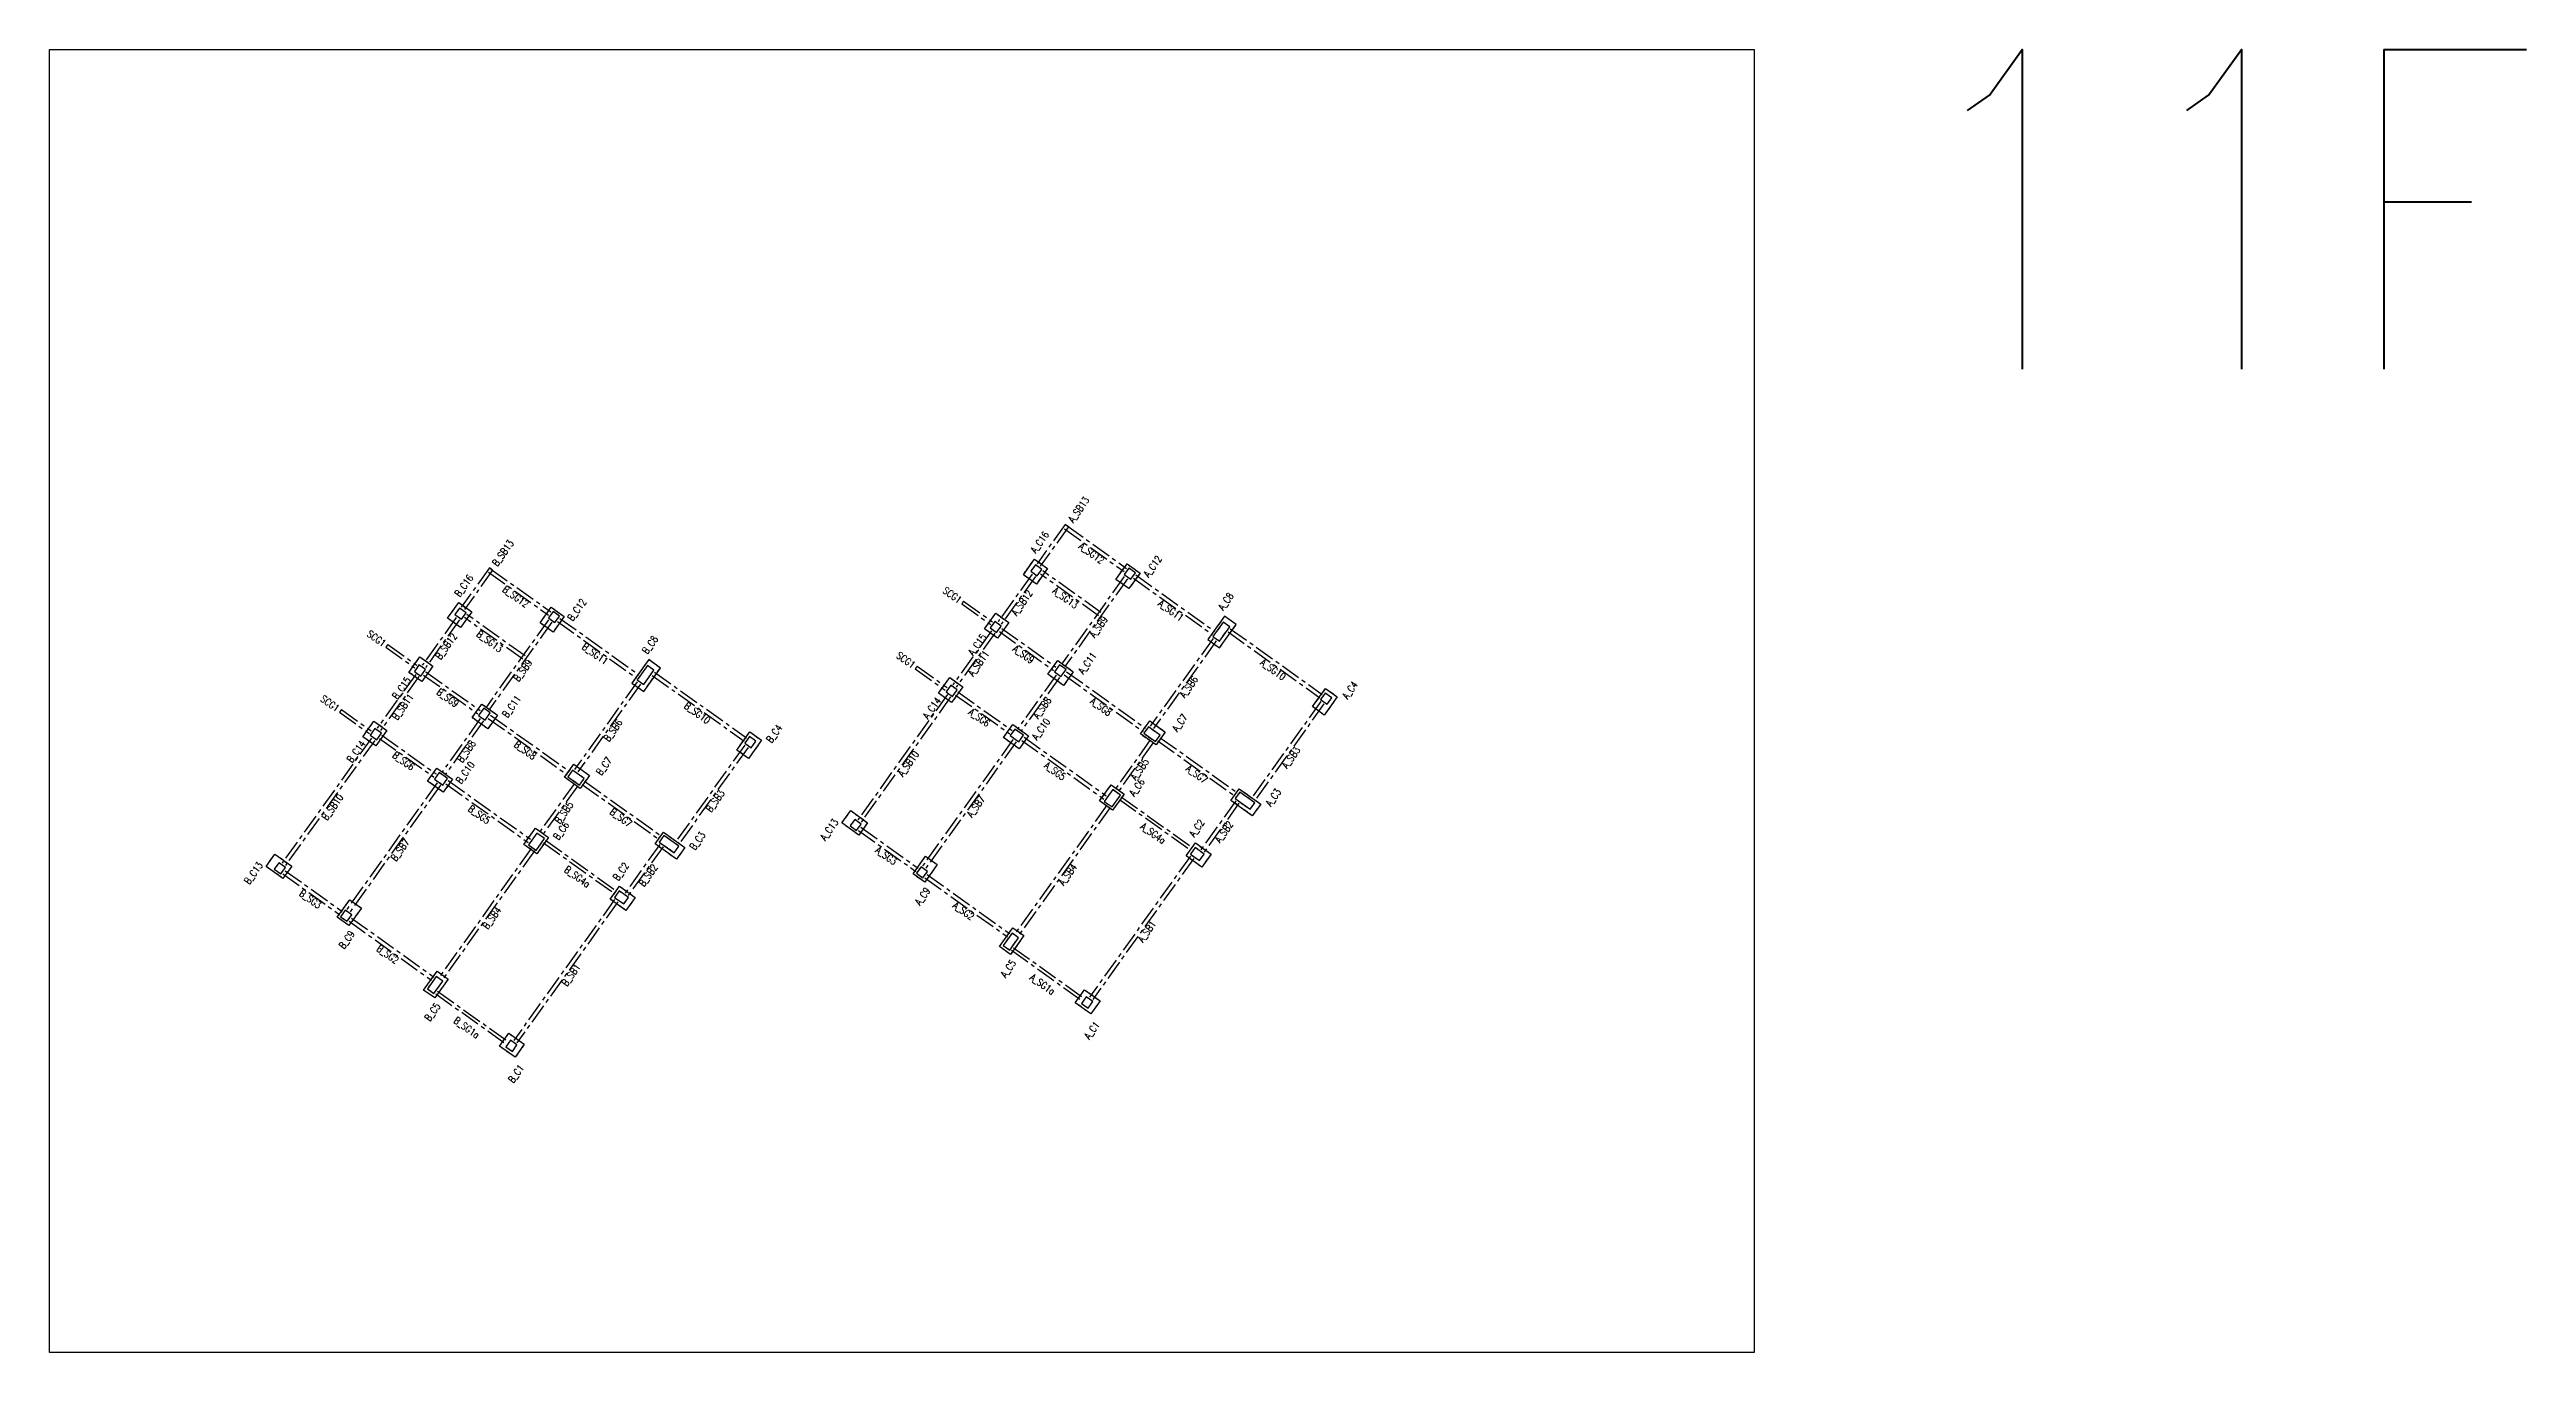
# Model space of a CAD drawing. Header units: millimetres. Extents: x 39613 to 69886, y 27475 to 191272.
# Drawn here: x 50002 to 65498, y 128184 to 136340 of the extents above; entities that cross this region are included whole.
import ezdxf
from ezdxf.enums import TextEntityAlignment as Align

# ---------------------------------------------------------------- set-up
doc = ezdxf.new("R2010")
doc.units = ezdxf.units.MM
doc.header["$LTSCALE"] = 100
doc.header["$MEASUREMENT"] = 0
doc.linetypes.add('CENTER', pattern=[2, 1.25, -0.25, 0.25, -0.25])
doc.linetypes.add('HIDDEN', pattern=[0.375, 0.25, -0.125])
for name, color, linetype in [('TC-COLUMN', 1, 'Continuous'), ('TC-TB', 2, 'Continuous'), ('TC-TC', 4, 'Continuous'), ('TC-虛柱', 4, 'HIDDEN'), ('TC-虛鋼柱', 4, 'HIDDEN'), ('TC-鋼柱', 11, 'Continuous'), ('TC-鋼粱', 183, 'CENTER')]:
    doc.layers.add(name, color=color, linetype=linetype)
doc.styles.get("Standard").update_dxf_attribs({"font": 'txt.shx', "width": 0.8, "bigfont": 'ae.shx'})

msp = doc.modelspace()

# ---------------------------------------------------------------- linework, layer by layer
at = {"layer": 'Defpoints'}
msp.add_lwpolyline([(60666.19, 136339.6), (60666.19, 128184.24), (50001.56, 128184.24), (50001.56, 136339.6)], close=True, dxfattribs=at)
at = {"layer": 'TC-COLUMN'}
for points in [[(56093.92, 133052.35), (56163.71, 133149.97), (56245.06, 133091.81), (56175.27, 132994.19)], [(56672.69, 133023.31), (56742.48, 133120.93), (56823.83, 133062.78), (56754.04, 132965.16)], [(52491.47, 132780.46), (52561.26, 132878.08), (52642.61, 132819.92), (52572.82, 132722.3)], [(53070.24, 132751.42), (53140.03, 132849.04), (53221.38, 132790.89), (53151.59, 132693.27)], [(55851.47, 132713.2), (55921.26, 132810.83), (56002.61, 132752.67), (55932.82, 132655.05)], [(57247.88, 132646.1), (57321.1, 132593.76), (57425.77, 132740.2), (57352.55, 132792.54)], [(52249.02, 132441.32), (52318.81, 132538.94), (52400.16, 132480.78), (52330.37, 132383.16)], [(53645.43, 132374.21), (53718.65, 132321.87), (53823.32, 132468.31), (53750.11, 132520.65)], [(56309.02, 132514.98), (56406.64, 132445.19), (56345.58, 132359.77), (56247.96, 132429.56)], [(55563.57, 132310.47), (55633.36, 132408.09), (55714.71, 132349.94), (55644.92, 132252.31)], [(57903.64, 132226.49), (57985.05, 132340.38), (58058.27, 132288.04), (57976.85, 132174.15)], [(52706.57, 132243.09), (52804.19, 132173.3), (52743.13, 132087.88), (52645.51, 132157.67)], [(51961.12, 132038.58), (52030.91, 132136.2), (52112.26, 132078.05), (52042.47, 131980.42)], [(54301.19, 131954.6), (54382.6, 132068.49), (54455.82, 132016.15), (54374.4, 131902.26)], [(56027.82, 132113.88), (56125.44, 132044.09), (56067.29, 131962.74), (55969.67, 132032.53)], [(56884.4, 132137.67), (56982.02, 132067.88), (56923.87, 131986.53), (56826.25, 132056.32)], [(52425.37, 131841.99), (52522.99, 131772.2), (52464.84, 131690.85), (52367.22, 131760.64)], [(53281.95, 131865.78), (53379.57, 131795.99), (53321.42, 131714.64), (53223.8, 131784.43)], [(56571.38, 131636.18), (56644.08, 131737.87), (56725.43, 131679.71), (56652.73, 131578.03)], [(55013.82, 131575.84), (55119.57, 131500.24), (55064.33, 131422.96), (54958.57, 131498.56)], [(57392.25, 131639.57), (57444.59, 131712.79), (57578.81, 131616.83), (57526.47, 131543.62)], [(52968.93, 131364.29), (53041.63, 131465.98), (53122.98, 131407.82), (53050.28, 131306.14)], [(53789.8, 131367.68), (53842.14, 131440.9), (53976.36, 131344.94), (53924.02, 131271.73)], [(51411.37, 131303.95), (51517.13, 131228.35), (51461.88, 131151.07), (51356.12, 131226.67)], [(55476.93, 131128), (55403.71, 131180.34), (55482.22, 131290.16), (55555.44, 131237.82)], [(57210, 131222.67), (57112.38, 131292.46), (57170.54, 131373.81), (57268.16, 131304.02)], [(53607.55, 130950.78), (53509.93, 131020.57), (53568.09, 131101.92), (53665.71, 131032.13)], [(51874.48, 130856.11), (51801.26, 130908.45), (51879.77, 131018.27), (51952.99, 130965.93)], [(55944.45, 130724.81), (56028.78, 130842.77), (56097.93, 130793.34), (56013.6, 130675.38)], [(52342, 130452.92), (52426.33, 130570.88), (52495.48, 130521.45), (52411.15, 130403.49)], [(56516.28, 130303.74), (56418.66, 130373.52), (56476.81, 130454.87), (56574.43, 130385.09)], [(52913.83, 130031.85), (52816.21, 130101.63), (52874.36, 130182.98), (52971.99, 130113.2)]]:
    msp.add_lwpolyline(points, close=True, dxfattribs=at)
at = {"layer": 'TC-虛柱'}
for points in [[(56093.92, 133052.35), (56163.71, 133149.97), (56245.06, 133091.81), (56175.27, 132994.19)], [(56672.69, 133023.31), (56742.48, 133120.93), (56823.83, 133062.78), (56754.04, 132965.16)], [(52491.47, 132780.46), (52561.26, 132878.08), (52642.61, 132819.92), (52572.82, 132722.3)], [(53070.24, 132751.42), (53140.03, 132849.04), (53221.38, 132790.89), (53151.59, 132693.27)], [(55851.47, 132713.2), (55921.26, 132810.83), (56002.61, 132752.67), (55932.82, 132655.05)], [(57247.88, 132646.1), (57321.1, 132593.76), (57425.77, 132740.2), (57352.55, 132792.54)], [(52249.02, 132441.32), (52318.81, 132538.94), (52400.16, 132480.78), (52330.37, 132383.16)], [(53645.43, 132374.21), (53718.65, 132321.87), (53823.32, 132468.31), (53750.11, 132520.65)], [(56309.02, 132514.98), (56406.64, 132445.19), (56345.58, 132359.77), (56247.96, 132429.56)], [(55563.57, 132310.47), (55633.36, 132408.09), (55714.71, 132349.94), (55644.92, 132252.31)], [(57903.64, 132226.49), (57985.05, 132340.38), (58058.27, 132288.04), (57976.85, 132174.15)], [(52706.57, 132243.09), (52804.19, 132173.3), (52743.13, 132087.88), (52645.51, 132157.67)], [(51961.12, 132038.58), (52030.91, 132136.2), (52112.26, 132078.05), (52042.47, 131980.42)], [(54301.19, 131954.6), (54382.6, 132068.49), (54455.82, 132016.15), (54374.4, 131902.26)], [(56027.82, 132113.88), (56125.44, 132044.09), (56067.29, 131962.74), (55969.67, 132032.53)], [(56884.4, 132137.67), (56982.02, 132067.88), (56923.87, 131986.53), (56826.25, 132056.32)], [(52425.37, 131841.99), (52522.99, 131772.2), (52464.84, 131690.85), (52367.22, 131760.64)], [(53281.95, 131865.78), (53379.57, 131795.99), (53321.42, 131714.64), (53223.8, 131784.43)], [(56571.38, 131636.18), (56644.08, 131737.87), (56725.43, 131679.71), (56652.73, 131578.03)], [(55013.82, 131575.84), (55119.57, 131500.24), (55064.33, 131422.96), (54958.57, 131498.56)], [(57392.25, 131639.57), (57444.59, 131712.79), (57578.81, 131616.83), (57526.47, 131543.62)], [(52968.93, 131364.29), (53041.63, 131465.98), (53122.98, 131407.82), (53050.28, 131306.14)], [(53789.8, 131367.68), (53842.14, 131440.9), (53976.36, 131344.94), (53924.02, 131271.73)], [(51411.37, 131303.95), (51517.13, 131228.35), (51461.88, 131151.07), (51356.12, 131226.67)], [(55476.93, 131128), (55403.71, 131180.34), (55482.22, 131290.16), (55555.44, 131237.82)], [(57210, 131222.67), (57112.38, 131292.46), (57170.54, 131373.81), (57268.16, 131304.02)], [(53607.55, 130950.78), (53509.93, 131020.57), (53568.09, 131101.92), (53665.71, 131032.13)], [(51874.48, 130856.11), (51801.26, 130908.45), (51879.77, 131018.27), (51952.99, 130965.93)], [(55944.45, 130724.81), (56028.78, 130842.77), (56097.93, 130793.34), (56013.6, 130675.38)], [(52342, 130452.92), (52426.33, 130570.88), (52495.48, 130521.45), (52411.15, 130403.49)], [(56516.28, 130303.74), (56418.66, 130373.52), (56476.81, 130454.87), (56574.43, 130385.09)], [(52913.83, 130031.85), (52816.21, 130101.63), (52874.36, 130182.98), (52971.99, 130113.2)]]:
    msp.add_lwpolyline(points, close=True, dxfattribs=at)
at = {"layer": 'TC-虛鋼柱'}
for points in [[(56181.1, 133045.34), (56210.18, 133086.02), (56169.5, 133115.09), (56140.43, 133074.42)], [(56765.69, 133024.44), (56794.77, 133065.11), (56754.09, 133094.19), (56725.01, 133053.52)], [(52578.65, 132773.45), (52607.73, 132814.13), (52567.05, 132843.2), (52537.98, 132802.53)], [(53163.24, 132752.55), (53192.32, 132793.22), (53151.64, 132822.3), (53122.56, 132781.63)], [(55927.03, 132689.93), (55956.1, 132730.6), (55915.43, 132759.68), (55886.35, 132719)], [(57385.09, 132726.26), (57344.41, 132755.34), (57280.44, 132665.85), (57321.11, 132636.77)], [(52324.58, 132418.04), (52353.65, 132458.71), (52312.98, 132487.79), (52283.9, 132447.11)], [(53782.64, 132454.37), (53741.96, 132483.45), (53677.99, 132393.96), (53718.66, 132364.88)], [(55651.04, 132290.96), (55680.12, 132331.64), (55639.44, 132360.72), (55610.36, 132320.04)], [(56329.33, 132414.41), (56361.31, 132459.16), (56320.64, 132488.23), (56288.65, 132443.49)], [(52726.88, 132142.52), (52758.86, 132187.27), (52718.19, 132216.34), (52686.2, 132171.6)], [(57994.32, 132241.57), (58023.39, 132282.24), (57982.72, 132311.32), (57953.64, 132270.65)], [(52048.59, 132019.07), (52077.67, 132059.75), (52036.99, 132088.83), (52007.91, 132048.15)], [(54391.87, 131969.68), (54420.94, 132010.35), (54380.27, 132039.43), (54351.19, 131998.76)], [(56065.27, 132007.21), (56094.35, 132047.88), (56041.47, 132085.68), (56012.39, 132045.01)], [(56920.39, 132007.46), (56949.46, 132048.13), (56876.25, 132100.47), (56847.17, 132059.8)], [(52462.82, 131735.32), (52491.9, 131775.99), (52439.02, 131813.79), (52409.94, 131773.12)], [(53317.94, 131735.57), (53347.01, 131776.24), (53273.8, 131828.58), (53244.72, 131787.91)], [(56649.25, 131598.95), (56701.59, 131672.17), (56652.78, 131707.06), (56600.44, 131633.84)], [(57512.55, 131584.3), (57541.63, 131624.98), (57448.07, 131691.86), (57419, 131651.18)], [(53046.81, 131327.06), (53099.14, 131400.28), (53050.33, 131435.17), (52997.99, 131361.95)], [(53910.1, 131312.41), (53939.18, 131353.09), (53845.62, 131419.97), (53816.55, 131379.29)], [(55050.68, 131451.15), (55079.76, 131491.83), (55039.08, 131520.91), (55010, 131480.23)], [(57196.07, 131263.36), (57225.15, 131304.04), (57168.2, 131344.75), (57139.12, 131304.07)], [(51448.23, 131179.26), (51477.31, 131219.94), (51436.63, 131249.02), (51407.55, 131208.34)], [(55465.31, 131154.74), (55494.39, 131195.42), (55453.71, 131224.5), (55424.64, 131183.82)], [(51862.86, 130882.85), (51891.94, 130923.53), (51851.27, 130952.61), (51822.19, 130911.93)], [(53593.62, 130991.47), (53622.7, 131032.15), (53565.75, 131072.86), (53536.67, 131032.18)], [(56008.96, 130703.28), (56064.21, 130780.56), (56023.54, 130809.64), (55968.29, 130732.36)], [(52406.51, 130431.39), (52461.76, 130508.67), (52421.09, 130537.75), (52365.84, 130460.47)], [(56499.44, 130340.36), (56528.52, 130381.04), (56487.84, 130410.11), (56458.76, 130369.44)], [(52896.99, 130068.47), (52926.07, 130109.15), (52885.39, 130138.22), (52856.31, 130097.55)]]:
    msp.add_lwpolyline(points, close=True, dxfattribs=at)
at = {"layer": 'TC-鋼柱'}
for points in [[(56181.1, 133045.34), (56210.18, 133086.02), (56169.5, 133115.09), (56140.43, 133074.42)], [(56765.69, 133024.44), (56794.77, 133065.11), (56754.09, 133094.19), (56725.01, 133053.52)], [(52578.65, 132773.45), (52607.73, 132814.13), (52567.05, 132843.2), (52537.98, 132802.53)], [(53163.24, 132752.55), (53192.32, 132793.22), (53151.64, 132822.3), (53122.56, 132781.63)], [(55927.03, 132689.93), (55956.1, 132730.6), (55915.43, 132759.68), (55886.35, 132719)], [(57385.09, 132726.26), (57344.41, 132755.34), (57280.44, 132665.85), (57321.11, 132636.77)], [(52324.58, 132418.04), (52353.65, 132458.71), (52312.98, 132487.79), (52283.9, 132447.11)], [(53782.64, 132454.37), (53741.96, 132483.45), (53677.99, 132393.96), (53718.66, 132364.88)], [(55651.04, 132290.96), (55680.12, 132331.64), (55639.44, 132360.72), (55610.36, 132320.04)], [(56329.33, 132414.41), (56361.31, 132459.16), (56320.64, 132488.23), (56288.65, 132443.49)], [(52726.88, 132142.52), (52758.86, 132187.27), (52718.19, 132216.34), (52686.2, 132171.6)], [(57994.32, 132241.57), (58023.39, 132282.24), (57982.72, 132311.32), (57953.64, 132270.65)], [(52048.59, 132019.07), (52077.67, 132059.75), (52036.99, 132088.83), (52007.91, 132048.15)], [(54391.87, 131969.68), (54420.94, 132010.35), (54380.27, 132039.43), (54351.19, 131998.76)], [(56065.27, 132007.21), (56094.35, 132047.88), (56041.47, 132085.68), (56012.39, 132045.01)], [(56920.39, 132007.46), (56949.46, 132048.13), (56876.25, 132100.47), (56847.17, 132059.8)], [(52462.82, 131735.32), (52491.9, 131775.99), (52439.02, 131813.79), (52409.94, 131773.12)], [(53317.94, 131735.57), (53347.01, 131776.24), (53273.8, 131828.58), (53244.72, 131787.91)], [(56649.25, 131598.95), (56701.59, 131672.17), (56652.78, 131707.06), (56600.44, 131633.84)], [(57512.55, 131584.3), (57541.63, 131624.98), (57448.07, 131691.86), (57419, 131651.18)], [(53046.81, 131327.06), (53099.14, 131400.28), (53050.33, 131435.17), (52997.99, 131361.95)], [(53910.1, 131312.41), (53939.18, 131353.09), (53845.62, 131419.97), (53816.55, 131379.29)], [(55050.68, 131451.15), (55079.76, 131491.83), (55039.08, 131520.91), (55010, 131480.23)], [(57196.07, 131263.36), (57225.15, 131304.04), (57168.2, 131344.75), (57139.12, 131304.07)], [(51448.23, 131179.26), (51477.31, 131219.94), (51436.63, 131249.02), (51407.55, 131208.34)], [(55465.31, 131154.74), (55494.39, 131195.42), (55453.71, 131224.5), (55424.64, 131183.82)], [(51862.86, 130882.85), (51891.94, 130923.53), (51851.27, 130952.61), (51822.19, 130911.93)], [(53593.62, 130991.47), (53622.7, 131032.15), (53565.75, 131072.86), (53536.67, 131032.18)], [(56008.96, 130703.28), (56064.21, 130780.56), (56023.54, 130809.64), (55968.29, 130732.36)], [(52406.51, 130431.39), (52461.76, 130508.67), (52421.09, 130537.75), (52365.84, 130460.47)], [(56499.44, 130340.36), (56528.52, 130381.04), (56487.84, 130410.11), (56458.76, 130369.44)], [(52896.99, 130068.47), (52926.07, 130109.15), (52885.39, 130138.22), (52856.31, 130097.55)]]:
    msp.add_lwpolyline(points, close=True, dxfattribs=at)
at = {"layer": 'TC-鋼粱'}
for p, q in [((56355.58, 133366.79), (56179.39, 133120.32)), ((56375.92, 133352.25), (56199.73, 133105.78)), ((56351.21, 133339.18), (56725.6, 133071.53)), ((56375.92, 133352.25), (56355.58, 133366.79)), ((56365.75, 133359.52), (56740.14, 133091.87)), ((52753.13, 133094.9), (52576.94, 132848.43)), ((52773.47, 133080.36), (52597.28, 132833.89)), ((52748.76, 133067.29), (53123.15, 132799.64)), ((52773.47, 133080.36), (52753.13, 133094.9)), ((52763.3, 133087.63), (53137.69, 132819.98)), ((56148.85, 133056.11), (55935.48, 132757.64)), ((56169.19, 133041.57), (55955.82, 132743.1)), ((56565.09, 132795.42), (56200.87, 133055.79)), ((56579.63, 132815.76), (56215.41, 133076.13)), ((56725.3, 133041.02), (56332.73, 132491.88)), ((56745.64, 133026.48), (56353.07, 132477.34)), ((56782.55, 133030.83), (57276.58, 132677.65)), ((56797.09, 133051.16), (57291.12, 132697.99)), ((52977.18, 132543.87), (52612.96, 132804.24)), ((55720.46, 132886.77), (55708.83, 132870.5)), ((55708.83, 132870.5), (55889.85, 132741.09)), ((55720.46, 132886.77), (55901.48, 132757.36)), ((52546.4, 132784.22), (52333.03, 132485.75)), ((52566.74, 132769.68), (52353.37, 132471.21)), ((52962.64, 132523.53), (52598.42, 132783.9)), ((53122.85, 132769.13), (52730.28, 132219.99)), ((53143.19, 132754.59), (52750.62, 132205.45)), ((53180.1, 132758.94), (53674.13, 132405.76)), ((53194.64, 132779.27), (53688.67, 132426.1)), ((55894.77, 132700.69), (55653.39, 132363.04)), ((55915.11, 132686.15), (55673.73, 132348.5)), ((55943.88, 132696.31), (56283.52, 132453.51)), ((55958.42, 132716.65), (56298.06, 132473.85)), ((57280.72, 132653.36), (56888.18, 132104.24)), ((57374.32, 132694.01), (57949.87, 132282.56)), ((57388.86, 132714.34), (57964.41, 132302.9)), ((52118.01, 132614.88), (52106.38, 132598.61)), ((52106.38, 132598.61), (52287.4, 132469.2)), ((52118.01, 132614.88), (52299.03, 132485.47)), ((57301.06, 132638.82), (56908.51, 132089.7)), ((52292.32, 132428.8), (52050.94, 132091.15)), ((52312.66, 132414.26), (52071.28, 132076.61)), ((52341.43, 132424.42), (52681.07, 132181.62)), ((52355.97, 132444.76), (52695.61, 132201.96)), ((53678.28, 132381.47), (53285.73, 131832.35)), ((53698.61, 132366.93), (53306.06, 131817.81)), ((53771.87, 132422.12), (54347.42, 132010.67)), ((53786.41, 132442.45), (54361.96, 132031.01)), ((55429.65, 132479.96), (55418.01, 132463.69)), ((55418.01, 132463.69), (55605.14, 132329.92)), ((55429.65, 132479.96), (55616.77, 132346.2)), ((56299.11, 132423.73), (56057.86, 132086.26)), ((56319.44, 132409.19), (56078.2, 132071.72)), ((56349.19, 132425.01), (56843.4, 132071.71)), ((56363.73, 132445.35), (56857.94, 132092.05)), ((51827.2, 132208.07), (51815.56, 132191.8)), ((51815.56, 132191.8), (52002.69, 132058.04)), ((51827.2, 132208.07), (52014.32, 132074.31)), ((55618.78, 132301.73), (55059.13, 131518.86)), ((55639.12, 132287.19), (55079.47, 131504.33)), ((55669.34, 132299.36), (56008.57, 132056.86)), ((55683.87, 132319.7), (56023.11, 132077.19)), ((57954.17, 132257.97), (57521, 131652.02)), ((57974.51, 132243.43), (57541.33, 131637.48)), ((52016.33, 132029.84), (51456.68, 131246.97)), ((52081.43, 132047.81), (52420.66, 131805.3)), ((52696.66, 132151.84), (52455.41, 131814.37)), ((52716.99, 132137.3), (52475.75, 131799.83)), ((52746.74, 132153.12), (53240.95, 131799.82)), ((52761.28, 132173.46), (53255.49, 131820.16)), ((56098.12, 132035.97), (56612.66, 131668.13)), ((56950.52, 132032.18), (57432.67, 131687.5)), ((52036.67, 132015.3), (51477.02, 131232.44)), ((52066.89, 132027.48), (52406.12, 131784.97)), ((54351.72, 131986.08), (53918.55, 131380.13)), ((54372.06, 131971.54), (53938.88, 131365.59)), ((56029.1, 132020.77), (55463.6, 131229.72)), ((56049.44, 132006.23), (55483.94, 131215.18)), ((56083.58, 132015.63), (56598.12, 131647.8)), ((56888.13, 132018.22), (56667.14, 131709.09)), ((56908.47, 132003.68), (56687.48, 131694.55)), ((56935.98, 132011.84), (57418.13, 131667.16)), ((52426.65, 131748.88), (51861.15, 130957.83)), ((52446.99, 131734.34), (51881.49, 130943.29)), ((52481.13, 131743.74), (52995.68, 131375.91)), ((52495.67, 131764.08), (53010.21, 131396.24)), ((53285.68, 131746.33), (53064.69, 131437.2)), ((53306.02, 131731.79), (53085.03, 131422.66)), ((53333.53, 131739.95), (53815.68, 131395.27)), ((53348.07, 131760.29), (53830.22, 131415.61)), ((56617, 131609.72), (56043.59, 130807.6)), ((56637.34, 131595.18), (56063.92, 130793.06)), ((56695.19, 131646.01), (57142.62, 131326.16)), ((56706.82, 131662.28), (57154.25, 131342.43)), ((57422.69, 131636.25), (57204.52, 131331.08)), ((57443.02, 131621.71), (57224.86, 131316.54)), ((55063.18, 131451.44), (55420.86, 131195.74)), ((55077.71, 131471.78), (55435.4, 131216.07)), ((53014.55, 131337.83), (52441.14, 130535.71)), ((53034.89, 131323.29), (52461.48, 130521.17)), ((53092.74, 131374.12), (53540.17, 131054.27)), ((53104.37, 131390.39), (53551.8, 131070.54)), ((53820.24, 131364.36), (53602.07, 131059.19)), ((53840.57, 131349.82), (53622.41, 131044.65)), ((57139.41, 131291.58), (56507.84, 130408.11)), ((57159.75, 131277.04), (56528.18, 130393.57)), ((51460.73, 131179.55), (51818.41, 130923.85)), ((51475.26, 131199.89), (51832.95, 130944.18)), ((55477.81, 131155.03), (55994.23, 130785.85)), ((55492.35, 131175.37), (56008.77, 130806.19)), ((53536.96, 131019.69), (52905.39, 130136.22)), ((53557.3, 131005.15), (52925.73, 130121.68)), ((51875.36, 130883.14), (52391.79, 130513.96)), ((51889.9, 130903.48), (52406.32, 130534.3)), ((56020.01, 130701.53), (56459.35, 130387.46)), ((56031.64, 130717.8), (56470.98, 130403.73)), ((52417.56, 130429.64), (52856.9, 130115.57)), ((52429.19, 130445.91), (52868.53, 130131.84))]:
    msp.add_line(p, q, dxfattribs=at)

# ---------------------------------------------------------------- texts
at = {"layer": 'Defpoints', "color": 3, "width": 0.8}
msp.add_text('11F', height=2000, rotation=360, dxfattribs=at).set_placement((61589.25, 136339.6), align=Align.TOP_LEFT)
at = {"layer": 'TC-TB', "width": 0.8}
for s, rotation, p in [('A_SB13', 54.440027, (56440.49, 133459.78)), ('B_SB13', 54.440027, (52838.04, 133187.89)), ('A_SG12', 324, (56520.73, 133187.25)), ('B_SG12', 324, (52918.28, 132915.36)), ('SCG1', 324.440027, (55649.56, 132925.16)), ('A_SG13', 324, (56357.4, 132907.02)), ('A_SB12', 54.440027, (56084.87, 132876.34)), ('A_SG11', 324, (57017.64, 132828.96)), ('SCG1', 324.440027, (52047.11, 132653.27)), ('B_SB12', 54.440027, (52482.42, 132604.45)), ('B_SG13', 324, (52754.95, 132635.13)), ('A_SB9', 54.440027, (56564.46, 132725.75)), ('B_SB9', 54.440027, (52962.01, 132453.86)), ('B_SG11', 324, (53415.19, 132557.07)), ('SCG1', 324.440027, (55358.75, 132518.35)), ('A_SB11', 54.440027, (55813.88, 132497.26)), ('A_SG9', 324, (56095.6, 132553.89)), ('A_SG10', 324, (57656.27, 132458.64)), ('B_SG9', 324, (52493.15, 132282)), ('A_SB6', 54.440027, (57128.61, 132350.3)), ('SCG1', 324.440027, (51756.3, 132246.46)), ('B_SB11', 54.440027, (52211.43, 132225.38)), ('B_SG10', 324, (54053.82, 132186.75)), ('A_SG6', 324, (55818.89, 132158.65)), ('A_SB8', 54.440027, (56211.2, 132219.31)), ('A_SG8', 324, (56580.3, 132225.99)), ('B_SB6', 54.440027, (53526.16, 132078.41)), ('B_SG6', 324, (52216.44, 131886.76)), ('B_SB8', 54.440027, (52608.75, 131947.42)), ('B_SG8', 324, (52977.85, 131954.1)), ('A_SB10', 54.440027, (55374.4, 131869.6)), ('A_SG5', 324, (56292.43, 131823.3)), ('A_SB5', 54.440027, (56821.8, 131835.16)), ('A_SB3', 54.440027, (57768.66, 131908.19)), ('A_SG7', 324, (57179.36, 131804.05)), ('B_SB10', 54.440027, (51771.95, 131597.71)), ('B_SG5', 324, (52689.98, 131551.41)), ('B_SB5', 54.440027, (53219.35, 131563.27)), ('B_SG7', 324, (53576.91, 131532.16)), ('B_SB3', 54.440027, (54166.21, 131636.3)), ('A_SB7', 54.440027, (55796.91, 131601.4)), ('A_SG4a', 324, (56906.1, 131433.78)), ('A_SB2', 54.440027, (57349.04, 131442.96)), ('B_SB7', 54.440027, (52194.46, 131329.51)), ('A_SG3', 324, (55236.2, 131293.95)), ('B_SG4a', 324, (53303.65, 131161.89)), ('B_SB2', 54.440027, (53746.59, 131171.07)), ('A_SB4', 54.440027, (56371.55, 131176.09)), ('B_SG3', 324, (51633.75, 131022.06)), ('B_SB4', 54.440027, (52769.1, 130904.2)), ('A_SG2', 324, (55720.03, 130948.07)), ('A_SB1', 54.440027, (56866.34, 130819.32)), ('B_SG2', 324, (52117.58, 130676.18)), ('B_SB1', 54.440027, (53263.89, 130547.43)), ('A_SG1a', 324, (56213.94, 130489.14)), ('B_SG1a', 324, (52611.49, 130217.25))]:
    msp.add_text(s, height=45, rotation=rotation, dxfattribs=at).set_placement(p, align=Align.MIDDLE_CENTER)
at = {"layer": 'TC-TC', "width": 0.8}
for s, p in [('A_C16', (56196.3, 133255.74)), ('A_C12', (56902.89, 133104.6)), ('B_C16', (52593.85, 132983.85)), ('B_C12', (53300.44, 132832.71)), ('A_C8', (57360.44, 132885.24)), ('B_C8', (53757.99, 132613.35)), ('A_C15', (55805.52, 132614.53)), ('A_C11', (56494.43, 132499.21)), ('B_C15', (52203.07, 132342.64)), ('A_C4', (58137.58, 132329.68)), ('B_C11', (52891.98, 132227.32)), ('A_C14', (55521.68, 132217.49)), ('B_C4', (54535.13, 132057.79)), ('A_C10', (56204.51, 132085.91)), ('A_C7', (57072.72, 132125.97)), ('B_C14', (51919.23, 131945.6)), ('B_C10', (52602.06, 131814.02)), ('B_C7', (53470.27, 131854.08)), ('A_C6', (56804.49, 131721.53)), ('A_C3', (57657.88, 131658.65)), ('B_C6', (53202.04, 131449.64)), ('B_C3', (54055.43, 131386.76)), ('A_C13', (54879.51, 131456.74)), ('A_C2', (57178.43, 131466.51)), ('B_C13', (51277.06, 131184.85)), ('B_C2', (53575.98, 131194.62)), ('A_C9', (55462.94, 131039.66)), ('B_C9', (51860.49, 130767.77)), ('A_C5', (55999.62, 130587.04)), ('B_C5', (52397.17, 130315.15)), ('A_C1', (56522.63, 130200.85)), ('B_C1', (52920.18, 129928.96))]:
    msp.add_text(s, height=45, rotation=54.440027, dxfattribs=at).set_placement(p, align=Align.MIDDLE_CENTER)

doc.saveas('drawing.dxf')
